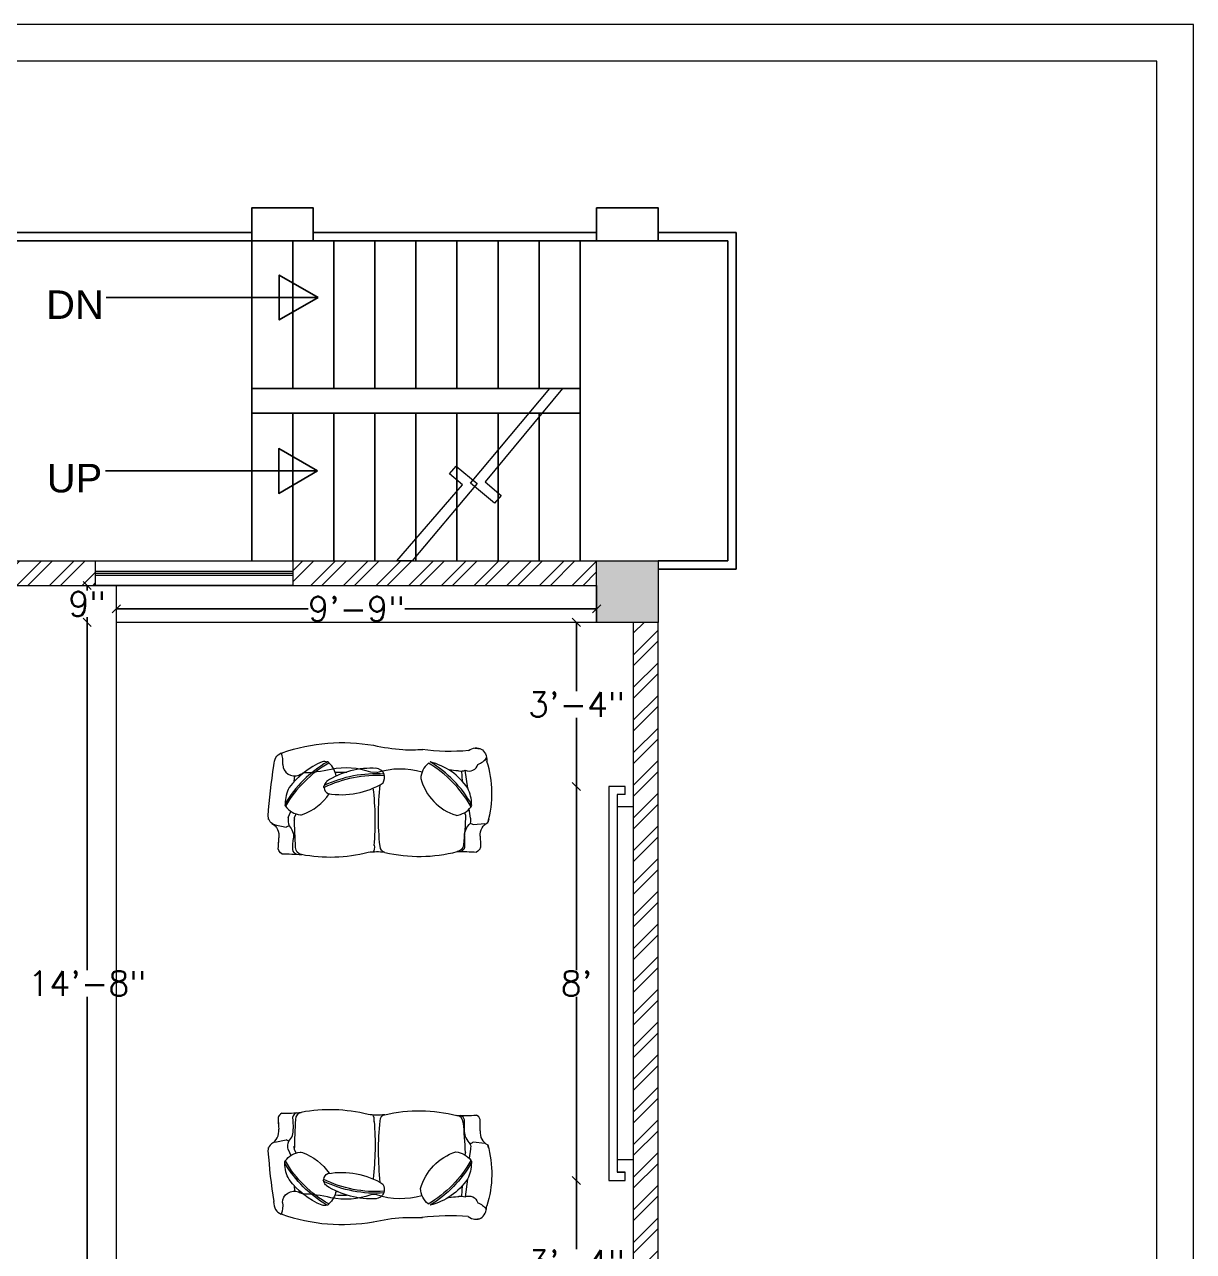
# Model space of a CAD drawing. Header units: inches. Extents: x 111501 to 134888, y 46021 to 52102.
# Drawn here: x 115168.2 to 115452.9, y 49588.9 to 49887.9 of the extents above; entities that cross this region are included whole.
import ezdxf
from ezdxf.enums import TextEntityAlignment as Align

# ---------------------------------------------------------------- set-up
doc = ezdxf.new("R2010")
doc.units = ezdxf.units.IN
doc.header["$MEASUREMENT"] = 0
for name, color, linetype in [('10', 1, 'Continuous'), ('D', 251, 'Continuous'), ('RO', 7, 'Continuous'), ('staircase', 6, 'Continuous')]:
    doc.layers.add(name, color=color, linetype=linetype)
for name, color, linetype, lineweight in [('column', 252, 'Continuous', 9), ('dimension', 250, 'Continuous', 0), ('DOOR', 1, 'Continuous', 0), ('FURNITURE', 14, 'Continuous', 18), ('SHEET', 7, 'Continuous', 30), ('wall', 7, 'Continuous', 9), ('window', 140, 'Continuous', 15)]:
    doc.layers.add(name, color=color, linetype=linetype, lineweight=lineweight)
doc.styles.add('A', font='arial.ttf')
doc.styles.get("Standard").update_dxf_attribs({"font": 'txt.shx', "height": 6})
doc.dimstyles.new('Standard$0', dxfattribs={"dimtxt": 4, "dimasz": 2, "dimexe": 0.125, "dimexo": 0.125, "dimgap": 0.25, "dimtad": 0, "dimtih": 1, "dimtoh": 1, "dimdec": 1, "dimlfac": -1, "dimzin": 0, "dimdsep": 46, "dimlunit": 4, "dimtxsty": 'Standard', "dimblk": 'OBLIQUE', "dimblk1": 'DOTSMALL', "dimblk2": 'DOTSMALL', "dimcen": 0, "dimse1": 1, "dimse2": 1, "dimadec": 0, "dimazin": 0, "dimtfac": 1, "dimtdec": 1, "dimtofl": 0, "dimtmove": 0, "dimatfit": 3, "dimfxl": 1, "dimtolj": 1, "dimtzin": 0, "dimarcsym": 0})
pattern_1 = [(45, (15993.2226, 1823.8855), (-3.97747564, 3.97747564), []), (45, (15995.874, 1823.8855), (-3.97747564, 3.97747564), [])]

# ---------------------------------------------------------------- blocks, each defined once
blk = doc.blocks.new('so')
at = {"layer": 'FURNITURE'}
for p, q in [((93769.7, 46908.55), (93770.47, 46908.35)), ((93752.34, 46905.16), (93752.51, 46906.52)), ((93770.77, 46907.56), (93771.08, 46904.87)), ((93762.11, 46903.43), (93757.75, 46902.84)), ((93769.43, 46904.14), (93767.18, 46903.8)), ((93768.58, 46902.89), (93768.03, 46902.73)), ((93760.52, 46902.13), (93757.93, 46901.98)), ((93758.31, 46881.28), (93758.24, 46879.86)), ((93759.31, 46862.37), (93758.99, 46862.39)), ((93760.5, 46861.17), (93759.13, 46861.32)), ((93769.27, 46859.7), (93767.77, 46860.37)), ((93769.29, 46861.22), (93768.4, 46861.65)), ((93753.59, 46857.91), (93753.48, 46858.34)), ((93771.08, 46856.49), (93771.61, 46859.22)), ((93776, 46857.32), (93774.86, 46857.39)), ((93777.45, 46857.47), (93777.04, 46857.3)), ((93777.89, 46857.84), (93777.45, 46857.47)), ((93769.77, 46854.9), (93769.47, 46854.89))]:
    blk.add_line(p, q, dxfattribs=at)
for centre, radius, start, end in [((93763.41, 46883.52), 25.81, 74.1393, 107.6386), ((93752.46, 46904.62), 4.07, 18.4048, 56.0401), ((93754.78, 46907.41), 0.592, 8.8705, 94.0542), ((93755.74, 46903.77), 2.22, 335.1345, 74.7005), ((93780.54, 46879.15), 29.07, 119.8296, 148.5746), ((93770.84, 46890.55), 15.56, 124.1523, 166.0404), ((93780.63, 46879.22), 28.66, 119.184, 149.2689), ((93755.09, 46901.83), 2.85, 350.2141, 20.7648), ((93765.94, 46896.04), 8.32, 88.95, 117.4194), ((93765.76, 46903.7), 0.425, 39.9333, 118.7173), ((93766.29, 46903.99), 0.425, 39.9333, 118.7173), ((93763.54, 46900.06), 5.23, 5.8481, 53.1687), ((93769.92, 46901.55), 2.64, 74.0148, 100.6563), ((93756.37, 46904.5), 12.96, 285.2491, 342.4773), ((93759.97, 46897.06), 5.07, 219.4617, 267.8877), ((93759.56, 46880.94), 2.28, 111.7738, 176.8067), ((93787.71, 46881), 29.07, 175.9325, 205.5687), ((93759.48, 46879.97), 3.18, 64.5085, 103.8842), ((93787.69, 46881.11), 28.66, 175.9605, 206.263), ((93744.39, 46872.73), 19.32, 350.1279, 31.5529), ((93777.5, 46879.99), 20.24, 176.5091, 212.6661), ((93756.02, 46869.34), 0.305, 93.719, 203.897), ((93780.9, 46883.82), 28.66, 209.7053, 239.7902), ((93759.92, 46866.36), 5.07, 98.3846, 139.5125), ((93679.26, 46871.47), 79.79, 359.9178, 0.1427), ((93761.83, 46870.19), 1.77, 275.2559, 334.0143), ((93755.99, 46858.63), 13.37, 20.038, 55.9443), ((93757.39, 46868.51), 1.77, 156.9035, 196.4041), ((93774.12, 46875.91), 20.07, 203.2376, 232.6739), ((93780.82, 46883.9), 29.07, 210.3996, 239.1446), ((93761.85, 46870.2), 1.77, 219.5642, 259.0648), ((93761.77, 46868.6), 0.305, 212.0713, 322.2493), ((93756.27, 46861.23), 2.87, 271.8187, 21.7343), ((93763.43, 46863.29), 5.23, 305.8056, 353.1262), ((93764.3, 46862.3), 4.34, 4.7503, 12.2324), ((93755.56, 46853.08), 5.35, 81.4491, 112.1737), ((93765.91, 46867.27), 8.32, 241.5549, 270.0243), ((93766.16, 46859.33), 0.425, 240.2569, 319.041), ((93769.85, 46864.16), 4.5, 262.578, 288.7751)]:
    blk.add_arc(centre, radius, start, end, dxfattribs=at)
at = {"layer": 'FURNITURE', "extrusion": (0, 0, -1)}
for centre, major_axis, ratio, start_param, end_param in [((93773.54, 46909.47), (-3.31, 0.03), 0.909091, 4.616161, 5.890683), ((93757.64, 46904.17), (-5.13, 2.35), 0.618231, 5.500844, 7.184555), ((93775.94, 46852.61), (-59.28, 0.53), 0.909091, 1.527079, 1.573647), ((93776.15, 46905.08), (-1.62, 0.01), 0.909091, 1.838774, 2.80094), ((93890.94, 46901.04), (-113.36, 2.08), 0.701645, 6.254642, 6.313975), ((93689.39, 46899.23), (-63.77, 0.57), 0.909091, 3.056167, 3.251523), ((93764.63, 46809.88), (-102.4, 0.92), 0.909091, 1.601237, 1.67337), ((93767.88, 46905.84), (-3.36, 0.03), 0.909091, 3.452305, 3.740947), ((93773.87, 46910.2), (-0.08, 7.57), 0.730686, 3.178935, 3.779527), ((93775.86, 46848.78), (-59.28, 0.53), 0.909091, 1.527079, 1.573647), ((93775.75, 46900.71), (-1.84, 0.02), 0.909091, 1.671525, 3.054326), ((93776.07, 46901.25), (-1.62, 0.01), 0.909091, 1.838774, 2.80094), ((93921.13, 46888.07), (-163.89, 1.47), 0.909091, 0.062984, 0.077367), ((93759.67, 46900.91), (-1.84, 0.02), 0.909091, 0.073573, 0.254317), ((93921.96, 46889.1), (164.59, 2.24), 0.332533, 3.039374, 3.24171), ((93769.2, 46973.97), (1.09, 92.29), 0.86194, 3.038922, 3.227555), ((93776.1, 46883.74), (-1.41, 1.06), 0.914805, 2.750316, 4.013629), ((94512.72, 46901.52), (761.68, 30.39), 0.237765, 3.06991, 3.193225), ((93776.06, 46879.38), (1.82, 0.64), 0.643947, 4.915204, 6.007097), ((93640.53, 46875.47), (-138.39, 7.62), 0.514907, 2.983139, 3.210922), ((93925.72, 46873.33), (-167.53, 1.5), 0.909091, 6.258896, 6.277374), ((93724.36, 46862.32), (24.04, 24.18), 1, 0.556107, 0.764052), ((93760.41, 46863.29), (-1.84, 0.02), 0.909091, 5.638899, 6.209604), ((93745.95, 47451.69), (-649.87, 5.82), 0.909091, 4.657058, 4.668338), ((93768.59, 46858.41), (-3.26, 0.03), 0.909091, 1.877441, 2.006467), ((93773.86, 46857.98), (-3.31, 0.03), 0.909091, 0.681701, 1.699089), ((93779.28, 46914.66), (-59.28, 0.53), 0.909091, 4.741604, 4.788172), ((93776.49, 46863.15), (-1.84, 0.02), 0.909091, 3.260925, 4.643725), ((93776.7, 46862.24), (-1.62, 0.01), 0.909091, 3.51431, 4.476477), ((93891.41, 46855.42), (-113.27, 4.67), 0.710878, 6.259211, 6.318545), ((93758.3, 46860.31), (4.57, 2.7), 0.675931, 2.302953, 3.269293), ((93773.74, 46854.45), (-3.31, 0.03), 0.909091, 0.424568, 1.699089), ((93768.37, 46858.41), (-3.36, 0.03), 0.909091, 2.622382, 2.862945), ((93779.16, 46911.13), (-59.28, 0.53), 0.909091, 4.741604, 4.788172), ((93776.58, 46858.71), (-1.62, 0.01), 0.909091, 3.51431, 4.476477), ((93792.92, 47096.89), (35.25, 240.83), 0.806916, 3.083864, 3.147073), ((93768.83, 46856.9), (-2.29, 0.02), 0.909091, 3.32703, 4.655766)]:
    blk.add_ellipse(centre, major_axis=major_axis, ratio=ratio, start_param=start_param, end_param=end_param, dxfattribs=at)
at = {"layer": 'FURNITURE'}
for centre, major_axis, ratio, start_param, end_param in [((93640.44, 46884.08), (138.21, 10.34), 0.51003, 6.125714, 6.37511), ((93806.28, 46882.06), (28.59, 1.59), 0.753441, 3.013769, 3.201526), ((93774.94, 46873.78), (12.53, 12.6), 1, 2.00439, 2.558399), ((93770.96, 46788.62), (-3.01, 92.25), 0.86194, 6.180515, 6.356807)]:
    blk.add_ellipse(centre, major_axis=major_axis, ratio=ratio, start_param=start_param, end_param=end_param, dxfattribs=at)
blk.add_open_spline([(93751.68, 46880.48), (93752.13, 46882.86), (93752.89, 46886.84), (93752.75, 46890.88), (93752.7, 46892.51)], degree=3, knots=[0, 0, 0, 0, 10.027834, 16.763705, 16.763705, 16.763705, 16.763705], dxfattribs=at)
blk = doc.blocks.new('_Oblique')
at = {"color": 0, "linetype": 'ByBlock', "lineweight": -2}
blk.add_line((-0.5, -0.5), (0.5, 0.5), dxfattribs=at)
blk = doc.blocks.new('*D948')
at = {"layer": 'Defpoints', "color": 0, "transparency": 16777216}
for p in [(115190.56, 49751.2), (115183.46, 49742.2), (115190.56, 49742.2)]:
    blk.add_point(p, dxfattribs=at)
at = {"layer": 'dimension', "color": 0, "lineweight": -2, "transparency": 16777216}
for p, q in [((115183.46, 49751.2), (115183.46, 49749.95)), ((115183.46, 49742.2), (115183.46, 49743.45))]:
    blk.add_line(p, q, dxfattribs=at)
at = {"layer": 'dimension', "color": 0, "lineweight": -2, "transparency": 16777216, "xscale": 2, "yscale": 2, "zscale": 2}
for p, rotation in [((115183.46, 49751.2), 90), ((115183.46, 49742.2), 270)]:
    blk.add_blockref('_Oblique', p, dxfattribs=dict(at, rotation=rotation))
at = {"layer": 'dimension', "color": 0, "lineweight": 5, "transparency": 16777216, "insert": (115183.46, 49746.7), "char_height": 6, "attachment_point": 5}
blk.add_mtext('\\A1;9"', dxfattribs=at)
blk = doc.blocks.new('_DOTSMALL')
at = {"color": 0, "linetype": 'ByBlock', "lineweight": -2, "const_width": 0.5}
blk.add_lwpolyline([(-0.0625, 0, 1), (0.0625, 0, 1)], format="xyb", close=True, dxfattribs=at)
blk = doc.blocks.new('*D949')
at = {"layer": 'Defpoints', "color": 0, "transparency": 16777216}
for p in [(115307.52, 49745.5), (115190.56, 49742.2), (115307.52, 49742.2)]:
    blk.add_point(p, dxfattribs=at)
at = {"layer": 'dimension', "color": 0, "lineweight": -2, "transparency": 16777216}
for p, q in [((115190.56, 49745.5), (115237.29, 49745.5)), ((115307.52, 49745.5), (115260.79, 49745.5))]:
    blk.add_line(p, q, dxfattribs=at)
at = {"layer": 'dimension', "color": 0, "lineweight": -2, "transparency": 16777216, "xscale": 2, "yscale": 2, "zscale": 2, "rotation": 180}
blk.add_blockref('_Oblique', (115190.56, 49745.5), dxfattribs=at)
at = {"layer": 'dimension', "color": 0, "lineweight": -2, "transparency": 16777216, "xscale": 2, "yscale": 2, "zscale": 2}
blk.add_blockref('_Oblique', (115307.52, 49745.5), dxfattribs=at)
at = {"layer": 'dimension', "color": 0, "lineweight": 5, "transparency": 16777216, "insert": (115249.04, 49745.5), "char_height": 6, "attachment_point": 5}
blk.add_mtext('\\A1;9\'-9"', dxfattribs=at)
blk = doc.blocks.new('*D950')
at = {"layer": 'Defpoints', "color": 0, "lineweight": 5, "transparency": 16777216}
for p in [(115190.56, 49742.2), (115183.46, 49566.27), (115192.79, 49566.27)]:
    blk.add_point(p, dxfattribs=at)
at = {"layer": 'dimension', "color": 0, "lineweight": -2, "transparency": 16777216}
for p, q in [((115183.46, 49742.2), (115183.46, 49657.48)), ((115183.46, 49566.27), (115183.46, 49650.98))]:
    blk.add_line(p, q, dxfattribs=at)
at = {"layer": 'dimension', "color": 0, "lineweight": -2, "transparency": 16777216, "xscale": 2, "yscale": 2, "zscale": 2}
for p, rotation in [((115183.46, 49742.2), 90), ((115183.46, 49566.27), 270)]:
    blk.add_blockref('_Oblique', p, dxfattribs=dict(at, rotation=rotation))
at = {"layer": 'dimension', "color": 0, "lineweight": 5, "transparency": 16777216, "insert": (115183.46, 49654.23), "char_height": 6, "attachment_point": 5}
blk.add_mtext('\\A1;14\'-8"', dxfattribs=at)
blk = doc.blocks.new('*D953')
at = {"layer": 'Defpoints', "color": 0, "transparency": 16777216}
for p in [(115302.61, 49742.2), (115311.72, 49742.2), (115311.72, 49702.23)]:
    blk.add_point(p, dxfattribs=at)
at = {"layer": 'dimension', "color": 0, "lineweight": -2, "transparency": 16777216}
for p, q in [((115302.61, 49742.2), (115302.61, 49725.47)), ((115302.61, 49702.23), (115302.61, 49718.97))]:
    blk.add_line(p, q, dxfattribs=at)
at = {"layer": 'dimension', "color": 0, "lineweight": -2, "transparency": 16777216, "xscale": 2, "yscale": 2, "zscale": 2}
for p, rotation in [((115302.61, 49742.2), 90), ((115302.61, 49702.23), 270)]:
    blk.add_blockref('_Oblique', p, dxfattribs=dict(at, rotation=rotation))
at = {"layer": 'dimension', "color": 0, "lineweight": 5, "transparency": 16777216, "insert": (115302.61, 49722.22), "char_height": 6, "attachment_point": 5}
blk.add_mtext('\\A1;3\'-4"', dxfattribs=at)
blk = doc.blocks.new('*D954')
at = {"layer": 'Defpoints', "color": 0, "lineweight": 5, "transparency": 16777216}
for p in [(115311.72, 49702.23), (115302.61, 49606.23), (115312.52, 49606.23)]:
    blk.add_point(p, dxfattribs=at)
at = {"layer": 'dimension', "color": 0, "lineweight": -2, "transparency": 16777216}
for p, q in [((115302.61, 49702.23), (115302.61, 49657.48)), ((115302.61, 49606.23), (115302.61, 49650.98))]:
    blk.add_line(p, q, dxfattribs=at)
at = {"layer": 'dimension', "color": 0, "lineweight": -2, "transparency": 16777216, "xscale": 2, "yscale": 2, "zscale": 2}
for p, rotation in [((115302.61, 49702.23), 90), ((115302.61, 49606.23), 270)]:
    blk.add_blockref('_Oblique', p, dxfattribs=dict(at, rotation=rotation))
at = {"layer": 'dimension', "color": 0, "lineweight": 5, "transparency": 16777216, "insert": (115302.61, 49654.23), "char_height": 6, "attachment_point": 5}
blk.add_mtext("\\A1;8'", dxfattribs=at)
blk = doc.blocks.new('*D955')
at = {"layer": 'Defpoints', "color": 0, "lineweight": 5, "transparency": 16777216}
for p in [(115312.52, 49606.23), (115302.61, 49566.27), (115309.82, 49566.27)]:
    blk.add_point(p, dxfattribs=at)
at = {"layer": 'dimension', "color": 0, "lineweight": -2, "transparency": 16777216}
for p, q in [((115302.61, 49606.23), (115302.61, 49589.5)), ((115302.61, 49566.27), (115302.61, 49583))]:
    blk.add_line(p, q, dxfattribs=at)
at = {"layer": 'dimension', "color": 0, "lineweight": -2, "transparency": 16777216, "xscale": 2, "yscale": 2, "zscale": 2}
for p, rotation in [((115302.61, 49606.23), 90), ((115302.61, 49566.27), 270)]:
    blk.add_blockref('_Oblique', p, dxfattribs=dict(at, rotation=rotation))
at = {"layer": 'dimension', "color": 0, "lineweight": 5, "transparency": 16777216, "insert": (115302.61, 49586.25), "char_height": 6, "attachment_point": 5}
blk.add_mtext('\\A1;3\'-4"', dxfattribs=at)

msp = doc.modelspace()

# ---------------------------------------------------------------- hatches: boundary and pattern name
at = {"layer": 'column'}
h = msp.add_hatch(color=256, dxfattribs=at)
h.paths.add_polyline_path([(115307.52, 49753.25), (115307.52, 49742.25), (115318.52, 49742.25), (115318.52, 49753.25)])
h.paths.add_polyline_path([(115318.52, 49753.25), (115318.52, 49757.25), (115307.52, 49757.25), (115307.52, 49753.25)])
h.paths.add_polyline_path([(115318.52, 49742.25), (115322.52, 49742.25), (115322.52, 49753.25), (115318.52, 49753.25)])
h.paths.add_polyline_path([(115322.52, 49757.25), (115318.52, 49757.25), (115318.52, 49753.25), (115322.52, 49753.25)])
at = {"layer": 'wall', "lineweight": 5}
h = msp.add_hatch(dxfattribs=at)
h.set_pattern_fill('ANSI32', color=256, scale=15, style=0)
h.set_pattern_definition(pattern_1)
h.paths.add_polyline_path([(115233.52, 49751.2), (115307.52, 49751.2), (115307.52, 49757.2), (115233.52, 49757.2)])
h.paths.add_polyline_path([(115161.52, 49757.2), (115161.52, 49751.2), (115185.52, 49751.2), (115185.52, 49757.2)])
h.paths.add_polyline_path([(115113.52, 49751.2), (115119.52, 49751.2), (115119.52, 49757.2), (115113.52, 49757.2)])
h = msp.add_hatch(dxfattribs=at)
h.set_pattern_fill('ANSI32', color=256, scale=15, style=0)
h.set_pattern_definition(pattern_1)
h.paths.add_polyline_path([(115316.52, 49353.34), (115322.52, 49353.34), (115322.52, 49542.27), (115316.52, 49542.27)])
h.paths.add_polyline_path([(115316.52, 49149.42), (115322.52, 49149.42), (115322.52, 49338.34), (115316.52, 49338.34)])
h.paths.add_polyline_path([(115316.52, 49557.27), (115322.52, 49557.27), (115322.52, 49742.2), (115316.52, 49742.2)])
h.paths.add_polyline_path([(115316.52, 49024.42), (115322.52, 49024.42), (115322.52, 49134.42), (115316.52, 49134.42)])

# ---------------------------------------------------------------- linework, layer by layer
at = {"layer": '10', "linetype": 'Continuous'}
for p, q in [((115239.68, 49821.36), (115188.04, 49821.36)), ((115239.56, 49779.09), (115187.92, 49779.09))]:
    msp.add_line(p, q, dxfattribs=at)
for points in [[(115239.68, 49821.36), (115230.24, 49815.91), (115230.24, 49826.82)], [(115239.56, 49779.09), (115230.12, 49773.64), (115230.12, 49784.54)]]:
    msp.add_lwpolyline(points, close=True, dxfattribs=at)
at = {"layer": 'column'}
msp.add_lwpolyline([(115307.52, 49757.2), (115322.52, 49757.2), (115322.52, 49742.2), (115307.52, 49742.2)], close=True, dxfattribs=at)
at = {"layer": 'DOOR', "linetype": 'Continuous'}
for points in [[(115284.29, 49773.13), (115282.68, 49771.22), (115276.81, 49776.15), (115296.15, 49799.2), (115299.22, 49799.2), (115280.36, 49776.42), (115284.28, 49773.13)], [(115258.85, 49757.2), (115274.89, 49775.69), (115271.69, 49778.37), (115273.29, 49780.29), (115278.41, 49776), (115262.64, 49757.2), (115258.85, 49757.2)]]:
    msp.add_lwpolyline(points, dxfattribs=at)
at = {"layer": 'FURNITURE', "lineweight": 5}
for p, q in [((115314.52, 49700.23), (115312.52, 49700.23)), ((115314.52, 49700.23), (115314.52, 49702.23)), ((115316.52, 49697.23), (115312.52, 49697.23)), ((115316.52, 49611.23), (115312.52, 49611.23)), ((115314.52, 49608.23), (115312.52, 49608.23)), ((115314.52, 49606.23), (115314.52, 49608.23))]:
    msp.add_line(p, q, dxfattribs=at)
for points in [[(115193.56, 49557.27), (115190.56, 49557.27), (115190.56, 49751.2), (115193.56, 49751.2)], [(115314.52, 49702.23), (115310.52, 49702.23), (115310.52, 49606.23), (115314.52, 49606.23)], [(115314.52, 49700.23), (115312.52, 49700.23), (115312.52, 49608.23), (115314.52, 49608.23)], [(115316.52, 49606.23), (115316.52, 49697.23)]]:
    msp.add_lwpolyline(points, dxfattribs=at)
msp.add_lwpolyline([(115190.56, 49751.2), (115307.52, 49751.2), (115307.52, 49742.2), (115190.56, 49742.2)], close=True, dxfattribs=at)
at = {"layer": 'RO', "color": 7, "linetype": 'Continuous'}
for points in [[(115223.52, 49835.2), (115238.52, 49835.2), (115238.52, 49843.2), (115223.52, 49843.2), (115223.52, 49835.2)], [(115307.52, 49835.2), (115322.52, 49835.2), (115322.52, 49843.2), (115307.52, 49843.2), (115307.52, 49835.2)]]:
    msp.add_lwpolyline(points, dxfattribs=at)
at = {"layer": 'SHEET', "color": 0, "lineweight": 5, "ltscale": 25}
for points in [[(114768.6, 48151.32), (115452.89, 48151.32), (115452.89, 49887.86), (114768.6, 49887.86)], [(114777.52, 48160.24), (115443.97, 48160.24), (115443.97, 49878.94), (114777.52, 49878.94)]]:
    msp.add_lwpolyline(points, close=True, dxfattribs=at)
at = {"layer": 'staircase'}
for p, q in [((115101.52, 49837.2), (115223.52, 49837.2)), ((115103.52, 49835.2), (115339.52, 49835.2)), ((115223.52, 49799.2), (115223.52, 49835.2)), ((115233.52, 49799.2), (115233.52, 49835.2)), ((115238.52, 49837.2), (115307.52, 49837.2)), ((115243.52, 49799.2), (115243.52, 49835.2)), ((115253.52, 49799.2), (115253.52, 49835.2)), ((115263.52, 49799.2), (115263.52, 49835.2)), ((115273.52, 49799.2), (115273.52, 49835.2)), ((115283.52, 49799.2), (115283.52, 49835.2)), ((115293.52, 49799.2), (115293.52, 49835.2)), ((115303.52, 49799.2), (115303.52, 49835.2)), ((115322.52, 49837.2), (115341.52, 49837.2)), ((115339.52, 49757.2), (115339.52, 49835.2)), ((115341.52, 49755.2), (115341.52, 49837.2)), ((115223.52, 49799.2), (115303.52, 49799.2)), ((115223.52, 49793.2), (115223.52, 49799.2)), ((115303.52, 49793.2), (115303.52, 49799.2)), ((115223.52, 49793.2), (115295.52, 49793.2)), ((115223.52, 49757.2), (115223.52, 49793.2)), ((115233.52, 49757.2), (115233.52, 49793.2)), ((115243.52, 49757.2), (115243.52, 49793.2)), ((115253.52, 49757.2), (115253.52, 49793.2)), ((115263.52, 49757.2), (115263.52, 49793.2)), ((115273.52, 49757.2), (115273.52, 49793.2)), ((115283.52, 49757.2), (115283.52, 49793.2)), ((115293.52, 49757.2), (115293.52, 49793.2)), ((115295.52, 49793.2), (115303.52, 49793.2)), ((115303.52, 49757.2), (115303.52, 49793.2)), ((115322.52, 49757.2), (115339.52, 49757.2)), ((115322.52, 49755.2), (115341.52, 49755.2))]:
    msp.add_line(p, q, dxfattribs=at)
at = {"layer": 'wall'}
for p, q in [((115161.52, 49757.2), (115307.52, 49757.2)), ((115161.52, 49751.2), (115307.52, 49751.2)), ((115316.52, 49557.27), (115316.52, 49742.2)), ((115322.52, 49557.27), (115322.52, 49742.2))]:
    msp.add_line(p, q, dxfattribs=at)
at = {"layer": 'wall', "lineweight": 5}
msp.add_line((115233.52, 49757.2), (115233.52, 49751.2), dxfattribs=at)
msp.add_lwpolyline([(115185.52, 49757.2), (115233.52, 49757.2), (115233.52, 49751.2), (115185.52, 49751.2)], close=True, dxfattribs=at)
at = {"layer": 'window', "color": 5, "lineweight": 5}
for p, q in [((115185.52, 49754.7), (115233.52, 49754.7)), ((115185.52, 49754.2), (115233.52, 49754.2)), ((115185.52, 49753.7), (115233.52, 49753.7))]:
    msp.add_line(p, q, dxfattribs=at)

# ---------------------------------------------------------------- block references
at = {"layer": 'FURNITURE', "lineweight": 5, "rotation": 270}
msp.add_blockref('so', (68372.71, 143463.93), dxfattribs=at)
at = {"layer": 'FURNITURE', "lineweight": 5, "xscale": -0.9999999999999997, "rotation": 269.9494159849762}
msp.add_blockref('so', (68289.9, -44114.09), dxfattribs=at)

# ---------------------------------------------------------------- texts
at = {"layer": 'D', "style": 'A'}
for s, p in [('DN', (115180.48, 49816.14)), ('UP', (115180.36, 49773.87))]:
    msp.add_text(s, height=6.95, dxfattribs=at).set_placement(p, align=Align.CENTER)

# ---------------------------------------------------------------- dimensions: what is measured, and where the dimension line sits
at = {"layer": 'dimension', "lineweight": 5}
for base, p1, p2, picture, middle in [((115183.46, 49742.2), (115190.56, 49751.2), (115190.56, 49742.2), '*D948', (115183.46, 49746.7)), ((115302.61, 49742.2), (115311.72, 49702.23), (115311.72, 49742.2), '*D953', (115302.61, 49722.22))]:
    dim = msp.add_linear_dim(base=base, p1=p1, p2=p2, angle=90, dimstyle='Standard$0', dxfattribs=at)
    dim.commit()
    dim.dimension.update_dxf_attribs({"geometry": picture, "text_midpoint": middle})
dim = msp.add_linear_dim(base=(115307.52, 49745.5), p1=(115190.56, 49742.2), p2=(115307.52, 49742.2), dimstyle='Standard$0', dxfattribs=at)
dim.commit()
dim.dimension.update_dxf_attribs({"geometry": '*D949', "text_midpoint": (115249.04, 49745.5)})
for base, p1, p2, picture, middle in [((115183.46, 49566.27), (115190.56, 49742.2), (115192.79, 49566.27), '*D950', (115183.46, 49654.23)), ((115302.61, 49606.23), (115311.72, 49702.23), (115312.52, 49606.23), '*D954', (115302.61, 49654.23)), ((115302.61, 49566.27), (115312.52, 49606.23), (115309.82, 49566.27), '*D955', (115302.61, 49586.25))]:
    dim = msp.add_linear_dim(base=base, p1=p1, p2=p2, angle=90, dimstyle='Standard$0', override={"dimtmove": 1}, dxfattribs=at)
    dim.commit()
    dim.dimension.update_dxf_attribs({"geometry": picture, "text_midpoint": middle})

doc.saveas('drawing.dxf')
